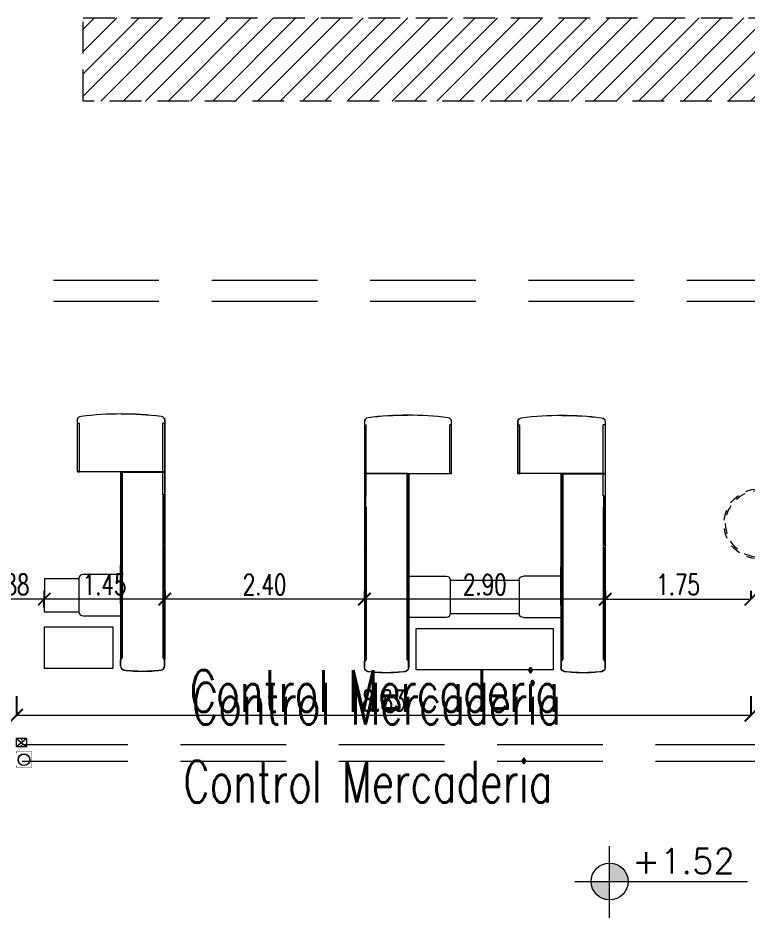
# Model space of a CAD drawing. Header units: millimetres. Extents: x 2828 to 3406, y 849 to 1266.
# Drawn here: x 2937.23 to 2946.01, y 1201.07 to 1211.9 of the extents above; entities that cross this region are included whole.
import ezdxf

# ---------------------------------------------------------------- set-up
doc = ezdxf.new("R2010")
doc.units = ezdxf.units.MM
doc.header["$PDMODE"] = 34
doc.header["$PDSIZE"] = -10
doc.linetypes.add('DASHDOT', pattern=[1, 0.5, -0.25, 0, -0.25])
doc.linetypes.add('DASHED', pattern=[19.05, 12.7, -6.35])
doc.layers.get('DEFPOINTS').update_dxf_attribs({"lineweight": 5})
for name, color, linetype, lineweight in [('0.10', 161, 'Continuous', 9), ('0.15', 41, 'Continuous', 13), ('0.2', 4, 'Continuous', 15), ('0.20', 4, 'Continuous', 15), ('arq cotas', 152, 'Continuous', 13), ('arq tex', 31, 'Continuous', 5), ('camaras', 42, 'Continuous', 20), ('equip tx', 220, 'Continuous', 5), ('equipa cotas', 222, 'Continuous', 5), ('EQUIPAMIENTO', 4, 'Continuous', 15), ('gral texto', 70, 'Continuous', 5), ('proyecciones', 221, 'DASHED', 5)]:
    doc.layers.add(name, color=color, linetype=linetype, lineweight=lineweight)
doc.layers.add('eolicos nuevos', color=7, linetype='Continuous', lineweight=13, true_color=0x387000)
doc.layers.add('lucernarios nuevos', color=252, linetype='DASHED', lineweight=9, true_color=0x696969)
doc.styles.add('250-cts', font='romans.shx', dxfattribs={"width": 0.7, "height": 0.25})
doc.styles.add('COTAS', font='romans.shx')
doc.dimstyles.new('250', dxfattribs={"dimtxt": 0.3, "dimasz": 0.15, "dimexe": 0, "dimexo": 0.1, "dimgap": 0.05, "dimtad": 1, "dimzin": 0, "dimdsep": 46, "dimtxsty": '250-cts', "dimblk": 'ARCHTICK', "dimcen": 0.02, "dimclrd": 256, "dimclre": 256, "dimclrt": 256, "dimazin": 0, "dimtfac": 1, "dimtofl": 0, "dimtmove": 1, "dimatfit": 0, "dimldrblk": 'OPEN90', "dimfxl": 1, "dimtolj": 1, "dimtzin": 0, "dimlwd": -1, "dimarcsym": 0})

# ---------------------------------------------------------------- blocks, each defined once
blk = doc.blocks.new('jujujujujuj')
for p, q in [((738.13, -551.228), (736.481, -551.228)), ((736.481, -551.228), (736.481, -551.726)), ((738.13, -551.726), (738.13, -551.228)), ((735.859, -551.255), (735.859, -551.333)), ((735.859, -551.272), (735.859, -551.333)), ((735.859, -551.903), (735.859, -551.339)), ((735.861, -551.255), (735.861, -551.33)), ((735.861, -551.255), (735.861, -551.333)), ((735.861, -551.333), (735.861, -551.256)), ((735.861, -551.272), (735.861, -551.333)), ((735.862, -551.334), (735.861, -551.333)), ((735.861, -551.903), (735.861, -551.337)), ((735.861, -551.349), (735.882, -551.349)), ((735.862, -551.466), (735.862, -551.334)), ((735.863, -551.334), (735.871, -551.334)), ((735.863, -551.334), (735.871, -551.334)), ((735.871, -551.336), (735.863, -551.336)), ((735.863, -551.903), (735.863, -551.336)), ((735.871, -551.336), (735.863, -551.336)), ((735.871, -551.336), (735.863, -551.336)), ((735.871, -551.349), (735.863, -551.349)), ((735.871, -551.336), (735.871, -551.334)), ((735.871, -551.336), (735.871, -551.334)), ((735.871, -551.336), (735.871, -551.338)), ((735.878, -551.903), (735.878, -551.349)), ((735.882, -551.903), (735.882, -551.349)), ((736.391, -551.349), (736.37, -551.349)), ((736.37, -551.903), (736.37, -551.349)), ((736.374, -551.903), (736.374, -551.349)), ((736.381, -551.334), (736.389, -551.334)), ((736.381, -551.336), (736.381, -551.334)), ((736.381, -551.334), (736.389, -551.334)), ((736.381, -551.336), (736.381, -551.334)), ((736.381, -551.336), (736.389, -551.336)), ((736.381, -551.336), (736.381, -551.338)), ((736.381, -551.336), (736.389, -551.336)), ((736.381, -551.336), (736.389, -551.336)), ((736.389, -551.334), (736.39, -551.333)), ((736.389, -551.466), (736.389, -551.334)), ((736.389, -551.903), (736.389, -551.336)), ((736.39, -551.333), (736.39, -551.256)), ((736.391, -551.255), (736.391, -551.33)), ((736.391, -551.255), (736.391, -551.325)), ((736.391, -551.333), (736.391, -551.255)), ((736.391, -551.333), (736.391, -551.272)), ((736.391, -551.903), (736.391, -551.337)), ((736.393, -551.333), (736.393, -551.255)), ((736.393, -551.333), (736.393, -551.272)), ((736.393, -551.903), (736.393, -551.339)), ((738.223, -551.333), (738.223, -551.255)), ((738.223, -551.333), (738.223, -551.272)), ((738.223, -551.903), (738.223, -551.339)), ((738.225, -551.255), (738.225, -551.33)), ((738.225, -551.255), (738.225, -551.325)), ((738.225, -551.333), (738.225, -551.255)), ((738.225, -551.333), (738.225, -551.256)), ((738.225, -551.333), (738.225, -551.272)), ((738.226, -551.334), (738.225, -551.333)), ((738.225, -551.903), (738.225, -551.337)), ((738.225, -551.349), (738.246, -551.349)), ((738.226, -551.466), (738.226, -551.334)), ((738.235, -551.334), (738.226, -551.334)), ((738.235, -551.334), (738.226, -551.334)), ((738.235, -551.336), (738.226, -551.336)), ((738.226, -551.903), (738.226, -551.336)), ((738.235, -551.336), (738.226, -551.336)), ((738.235, -551.336), (738.226, -551.336)), ((738.235, -551.336), (738.235, -551.334)), ((738.235, -551.336), (738.235, -551.334)), ((738.235, -551.336), (738.235, -551.338)), ((738.241, -551.903), (738.241, -551.349)), ((738.246, -551.903), (738.246, -551.349)), ((738.755, -551.349), (738.733, -551.349)), ((738.733, -551.903), (738.733, -551.349)), ((738.738, -551.903), (738.738, -551.349)), ((738.753, -551.334), (738.744, -551.334)), ((738.744, -551.336), (738.744, -551.334)), ((738.753, -551.334), (738.744, -551.334)), ((738.744, -551.336), (738.744, -551.334)), ((738.744, -551.336), (738.753, -551.336)), ((738.744, -551.336), (738.744, -551.338)), ((738.744, -551.336), (738.753, -551.336)), ((738.744, -551.336), (738.753, -551.336)), ((738.744, -551.349), (738.753, -551.349)), ((738.753, -551.334), (738.754, -551.333)), ((738.753, -551.466), (738.753, -551.334)), ((738.753, -551.903), (738.753, -551.336)), ((738.754, -551.333), (738.754, -551.256)), ((738.755, -551.255), (738.755, -551.33)), ((738.755, -551.255), (738.755, -551.333)), ((738.755, -551.272), (738.755, -551.333)), ((738.755, -551.903), (738.755, -551.337)), ((738.756, -551.255), (738.756, -551.333)), ((738.756, -551.272), (738.756, -551.333)), ((738.756, -551.903), (738.756, -551.339)), ((735.863, -551.697), (735.878, -551.697)), ((736.374, -551.697), (736.389, -551.697)), ((736.481, -551.726), (738.13, -551.726)), ((738.241, -551.697), (738.226, -551.697)), ((738.753, -551.697), (738.738, -551.697)), ((736.843, -551.858), (736.393, -551.858)), ((737.773, -551.858), (738.223, -551.858)), ((735.859, -552.469), (735.859, -551.903)), ((735.861, -552.469), (735.861, -551.903)), ((735.862, -552.469), (735.862, -551.903)), ((735.863, -552.469), (735.863, -551.903)), ((735.878, -552.469), (735.878, -551.903)), ((735.882, -552.469), (735.882, -551.903)), ((736.37, -553.588), (736.37, -551.903)), ((736.374, -552.721), (736.374, -551.903)), ((736.389, -552.469), (736.389, -551.903)), ((736.389, -552.469), (736.389, -551.903)), ((736.391, -552.469), (736.391, -551.903)), ((736.393, -552.469), (736.393, -551.903)), ((736.393, -552.004), (736.393, -552.469)), ((736.893, -552.308), (736.893, -551.908)), ((736.893, -551.908), (737.723, -551.908)), ((737.723, -552.308), (737.723, -551.908)), ((738.223, -552.469), (738.223, -551.903)), ((738.223, -552.004), (738.223, -552.469)), ((738.225, -552.469), (738.225, -551.903)), ((738.226, -552.469), (738.226, -551.903)), ((738.226, -552.469), (738.226, -551.903)), ((738.241, -552.721), (738.241, -551.903)), ((738.246, -553.588), (738.246, -551.903)), ((738.733, -552.469), (738.733, -551.903)), ((738.738, -552.469), (738.738, -551.903)), ((738.753, -552.469), (738.753, -551.903)), ((738.753, -552.469), (738.753, -551.903)), ((738.755, -552.469), (738.755, -551.903)), ((738.756, -552.469), (738.756, -551.903)), ((736.893, -552.308), (737.723, -552.308)), ((736.393, -552.358), (736.843, -552.358)), ((738.223, -552.358), (737.773, -552.358)), ((735.859, -553.308), (735.859, -552.469)), ((735.861, -553.308), (735.861, -552.469)), ((735.863, -552.711), (735.863, -552.469)), ((735.878, -552.706), (735.878, -552.469)), ((735.882, -553.188), (735.882, -552.469)), ((736.391, -553.586), (736.391, -552.469)), ((736.393, -553.587), (736.393, -552.469)), ((738.223, -553.587), (738.223, -552.469)), ((738.225, -553.586), (738.225, -552.469)), ((738.733, -553.188), (738.733, -552.469)), ((738.738, -552.706), (738.738, -552.469)), ((738.753, -552.711), (738.753, -552.469)), ((738.755, -553.308), (738.755, -552.469)), ((738.756, -553.308), (738.756, -552.469)), ((735.864, -552.72), (735.864, -553.311)), ((735.878, -552.721), (735.878, -553.308)), ((736.374, -552.721), (736.374, -553.586)), ((736.387, -552.72), (736.387, -553.586)), ((738.229, -552.72), (738.229, -553.586)), ((738.241, -552.721), (738.241, -553.586)), ((738.738, -552.721), (738.738, -553.308)), ((738.752, -552.72), (738.752, -553.311)), ((735.878, -553.188), (735.882, -553.188)), ((738.738, -553.188), (738.733, -553.188)), ((735.861, -553.308), (735.882, -553.308)), ((738.755, -553.308), (738.733, -553.308)), ((735.861, -553.318), (735.882, -553.318)), ((738.755, -553.318), (738.733, -553.318)), ((735.861, -553.593), (736.908, -553.593)), ((735.871, -553.59), (735.863, -553.59)), ((735.871, -553.591), (735.863, -553.591)), ((735.871, -553.595), (735.863, -553.595)), ((735.871, -553.596), (735.863, -553.596)), ((736.387, -553.588), (735.864, -553.588)), ((736.387, -553.59), (735.864, -553.59)), ((735.871, -553.591), (735.871, -553.59)), ((735.871, -553.595), (735.871, -553.596)), ((736.391, -553.586), (736.37, -553.586)), ((736.381, -553.59), (736.381, -553.588)), ((736.381, -553.588), (736.389, -553.588)), ((736.381, -553.59), (736.389, -553.59)), ((736.909, -553.59), (736.886, -553.59)), ((736.897, -553.595), (736.906, -553.595)), ((736.897, -553.595), (736.897, -553.596)), ((736.897, -553.596), (736.906, -553.596)), ((737.706, -553.59), (737.729, -553.59)), ((738.755, -553.593), (737.708, -553.593)), ((737.718, -553.595), (737.709, -553.595)), ((737.718, -553.596), (737.709, -553.596)), ((737.718, -553.595), (737.718, -553.596)), ((738.225, -553.586), (738.246, -553.586)), ((738.235, -553.588), (738.226, -553.588)), ((738.235, -553.59), (738.226, -553.59)), ((738.229, -553.588), (738.752, -553.588)), ((738.229, -553.59), (738.752, -553.59)), ((738.235, -553.59), (738.235, -553.588)), ((738.744, -553.591), (738.744, -553.59)), ((738.744, -553.59), (738.753, -553.59)), ((738.744, -553.591), (738.753, -553.591)), ((738.744, -553.595), (738.753, -553.595)), ((738.744, -553.595), (738.744, -553.596)), ((738.744, -553.596), (738.753, -553.596)), ((735.861, -554.178), (735.882, -554.178)), ((736.908, -554.178), (736.886, -554.178)), ((737.708, -554.178), (737.729, -554.178)), ((738.755, -554.178), (738.733, -554.178))]:
    blk.add_line(p, q)
for points in [[(736.382, -554.293, -0.031264), (735.903, -554.263, -0.382093), (735.859, -554.214), (735.859, -553.308)], [(738.234, -554.291, 0.031265), (738.712, -554.262, 0.382159), (738.755, -554.214), (738.755, -553.308)], [(738.234, -554.293, 0.031264), (738.713, -554.263, 0.382093), (738.756, -554.214), (738.756, -553.308)], [(736.382, -554.291, -0.031265), (735.903, -554.262, -0.382159), (735.861, -554.214), (735.861, -553.311)], [(736.909, -553.59), (736.909, -554.214, -0.382093), (736.866, -554.263, -0.030828), (736.38, -554.293)], [(737.706, -553.59), (737.706, -554.214, 0.382093), (737.75, -554.263, 0.030828), (738.236, -554.293)]]:
    blk.add_lwpolyline(points, format="xyb")
for points in [[(735.882, -553.318), (735.882, -554.178)], [(738.733, -553.318), (738.733, -554.178)], [(736.886, -553.59), (736.886, -554.178)], [(736.908, -553.598), (736.908, -554.227)], [(737.708, -553.598), (737.708, -554.227)], [(737.729, -553.59), (737.729, -554.178)]]:
    blk.add_lwpolyline(points)
for centre, radius, start, end in [((735.915, -551.261), 0.0556, 103.2615, 173.5291), ((735.915, -551.261), 0.054, 103.2615, 173.5291), ((735.915, -551.261), 0.054, 103.2615, 173.5291), ((735.915, -551.262), 0.054, 104.4487, 173.5291), ((736.126, -552.971), 1.778, 90, 97.2347), ((736.126, -552.948), 1.753, 90, 97.3521), ((736.126, -552.971), 1.777, 90, 97.2347), ((736.126, -552.971), 1.777, 90, 97.2347), ((736.126, -552.971), 1.778, 82.7653, 90), ((736.126, -552.948), 1.753, 82.6479, 90), ((736.126, -552.971), 1.777, 82.7653, 90), ((736.126, -552.971), 1.777, 82.7653, 90), ((736.337, -551.261), 0.0556, 6.4709, 76.7385), ((736.337, -551.261), 0.054, 6.4709, 76.7385), ((736.337, -551.261), 0.054, 6.4709, 76.7385), ((736.337, -551.262), 0.054, 6.4709, 75.5513), ((738.278, -551.261), 0.0556, 103.2615, 173.5291), ((738.278, -551.261), 0.054, 103.2615, 173.5291), ((738.278, -551.261), 0.054, 103.2615, 173.5291), ((738.279, -551.262), 0.054, 104.4487, 173.5291), ((738.49, -552.948), 1.753, 90, 97.3521), ((738.49, -552.971), 1.778, 90, 97.2347), ((738.49, -552.971), 1.777, 90, 97.2347), ((738.49, -552.971), 1.777, 90, 97.2347), ((738.49, -552.971), 1.778, 82.7653, 90), ((738.49, -552.948), 1.753, 82.6479, 90), ((738.49, -552.971), 1.777, 82.7653, 90), ((738.49, -552.971), 1.777, 82.7653, 90), ((738.701, -551.261), 0.054, 6.4709, 76.7385), ((738.701, -551.261), 0.054, 6.4709, 76.7385), ((738.701, -551.261), 0.0556, 6.4709, 76.7385), ((738.701, -551.262), 0.054, 6.4709, 75.5513), ((735.863, -551.333), 0.0032, 180, 270), ((735.863, -551.333), 0.0032, 180, 270), ((735.863, -551.339), 0.0032, 90, 180), ((735.863, -551.333), 0.0016, 180, 270), ((735.863, -551.333), 0.0016, 180, 270), ((736.389, -551.333), 0.0016, 270, 0), ((736.389, -551.333), 0.0032, 270, 0), ((736.389, -551.333), 0.0016, 270, 0), ((736.389, -551.333), 0.0032, 270, 0), ((736.389, -551.339), 0.0032, 0, 90), ((738.226, -551.333), 0.0032, 180, 270), ((738.226, -551.333), 0.0032, 180, 270), ((738.226, -551.339), 0.0032, 90, 180), ((738.226, -551.333), 0.0016, 180, 270), ((738.226, -551.333), 0.0016, 180, 270), ((738.753, -551.333), 0.0016, 270, 0), ((738.753, -551.333), 0.0032, 270, 0), ((738.753, -551.333), 0.0016, 270, 0), ((738.753, -551.333), 0.0032, 270, 0), ((738.753, -551.339), 0.0032, 0, 90), ((736.843, -551.908), 0.05, 0, 90), ((737.773, -551.908), 0.05, 90, 180), ((736.843, -552.308), 0.05, 270, 0), ((737.773, -552.308), 0.05, 180, 270), ((735.863, -553.308), 0.0032, 180, 286.3348), ((735.863, -553.308), 0.0016, 180, 304.2289), ((738.753, -553.308), 0.0032, 253.6652, 0), ((738.753, -553.308), 0.0016, 235.7711, 0), ((735.863, -553.598), 0.0032, 90, 180), ((735.863, -553.598), 0.0016, 90, 180), ((736.389, -553.587), 0.0032, 270, 0), ((736.389, -553.587), 0.0016, 270, 0), ((736.906, -553.598), 0.0032, 0, 90), ((736.906, -553.598), 0.0016, 0, 90), ((737.709, -553.598), 0.0032, 90, 180), ((737.709, -553.598), 0.0016, 90, 180), ((738.226, -553.587), 0.0032, 180, 270), ((738.226, -553.587), 0.0016, 180, 270), ((738.753, -553.598), 0.0032, 0, 90), ((738.753, -553.598), 0.0016, 0, 90)]:
    blk.add_arc(centre, radius, start, end)
blk = doc.blocks.new('CAJA SIMPLE')
at = {"layer": 'EQUIPAMIENTO'}
for p, q in [((5311.3, -1139.765), (5311.321, -1139.765)), ((5312.346, -1139.765), (5312.325, -1139.765)), ((5311.298, -1140.352), (5311.321, -1140.352)), ((5312.346, -1140.35), (5311.3, -1140.35)), ((5311.31, -1140.347), (5311.301, -1140.347)), ((5311.31, -1140.348), (5311.301, -1140.348)), ((5311.31, -1140.348), (5311.31, -1140.347)), ((5311.815, -1140.356), (5311.815, -1141.474)), ((5311.816, -1140.357), (5311.816, -1141.474)), ((5311.816, -1140.357), (5311.838, -1140.357)), ((5311.827, -1140.353), (5311.818, -1140.353)), ((5311.827, -1140.355), (5311.818, -1140.355)), ((5311.821, -1140.353), (5312.344, -1140.353)), ((5311.821, -1140.355), (5312.344, -1140.355)), ((5311.821, -1141.223), (5311.821, -1140.357)), ((5311.827, -1140.353), (5311.827, -1140.355)), ((5311.833, -1141.222), (5311.833, -1140.357)), ((5311.838, -1140.355), (5311.838, -1142.04)), ((5312.336, -1140.347), (5312.345, -1140.347)), ((5312.336, -1140.348), (5312.336, -1140.347)), ((5312.336, -1140.348), (5312.345, -1140.348)), ((5312.336, -1140.351), (5312.336, -1140.353)), ((5312.336, -1140.351), (5312.345, -1140.351)), ((5312.336, -1140.353), (5312.345, -1140.353)), ((5312.346, -1140.625), (5312.325, -1140.625)), ((5312.346, -1140.635), (5312.325, -1140.635)), ((5312.33, -1141.222), (5312.33, -1140.635)), ((5312.344, -1141.223), (5312.344, -1140.632)), ((5312.346, -1140.635), (5312.346, -1141.474)), ((5312.348, -1140.635), (5312.348, -1141.474)), ((5312.325, -1140.755), (5312.325, -1141.474)), ((5312.33, -1140.755), (5312.325, -1140.755)), ((5311.833, -1141.222), (5311.833, -1142.04)), ((5312.33, -1141.237), (5312.33, -1141.474)), ((5312.345, -1141.232), (5312.345, -1141.474)), ((5311.815, -1141.474), (5311.815, -1142.04)), ((5311.815, -1141.939), (5311.815, -1141.474)), ((5311.816, -1141.474), (5311.816, -1142.04)), ((5311.818, -1141.474), (5311.818, -1142.04)), ((5311.818, -1141.474), (5311.818, -1142.04)), ((5312.325, -1141.474), (5312.325, -1142.04)), ((5312.33, -1141.474), (5312.33, -1142.04)), ((5312.345, -1141.474), (5312.345, -1142.04)), ((5312.345, -1141.474), (5312.345, -1142.04)), ((5312.346, -1141.474), (5312.346, -1142.04)), ((5312.348, -1141.474), (5312.348, -1142.04)), ((5311.815, -1141.584), (5311.365, -1141.584)), ((5310.9, -1141.634), (5310.899, -1142.034)), ((5310.9, -1141.634), (5311.315, -1141.634)), ((5311.315, -1141.634), (5311.315, -1142.034)), ((5310.899, -1142.034), (5311.315, -1142.034)), ((5311.365, -1142.084), (5311.815, -1142.084)), ((5311.815, -1142.04), (5311.815, -1142.603)), ((5311.816, -1142.04), (5311.816, -1142.606)), ((5311.818, -1142.04), (5311.818, -1142.607)), ((5311.833, -1142.04), (5311.833, -1142.593)), ((5311.838, -1142.04), (5311.838, -1142.593)), ((5312.325, -1142.04), (5312.325, -1142.593)), ((5312.33, -1142.04), (5312.33, -1142.593)), ((5312.345, -1142.04), (5312.345, -1142.607)), ((5312.346, -1142.04), (5312.346, -1142.606)), ((5312.348, -1142.04), (5312.348, -1142.603)), ((5310.898, -1142.217), (5310.897, -1142.715)), ((5310.898, -1142.217), (5311.722, -1142.217)), ((5311.722, -1142.217), (5311.722, -1142.715)), ((5311.833, -1142.246), (5311.818, -1142.246)), ((5312.345, -1142.246), (5312.33, -1142.246)), ((5311.818, -1142.477), (5311.818, -1142.608)), ((5312.345, -1142.477), (5312.345, -1142.608)), ((5311.815, -1142.61), (5311.815, -1142.67)), ((5311.815, -1142.61), (5311.815, -1142.688)), ((5311.816, -1142.593), (5311.838, -1142.593)), ((5311.816, -1142.61), (5311.816, -1142.67)), ((5311.816, -1142.61), (5311.816, -1142.688)), ((5311.816, -1142.688), (5311.816, -1142.613)), ((5311.816, -1142.688), (5311.816, -1142.618)), ((5311.818, -1142.608), (5311.817, -1142.609)), ((5311.817, -1142.609), (5311.817, -1142.687)), ((5311.827, -1142.607), (5311.818, -1142.607)), ((5311.827, -1142.607), (5311.818, -1142.607)), ((5311.827, -1142.607), (5311.818, -1142.607)), ((5311.827, -1142.608), (5311.818, -1142.608)), ((5311.827, -1142.608), (5311.818, -1142.608)), ((5311.827, -1142.607), (5311.827, -1142.605)), ((5311.827, -1142.607), (5311.827, -1142.608)), ((5311.827, -1142.607), (5311.827, -1142.608)), ((5312.346, -1142.593), (5312.325, -1142.593)), ((5312.336, -1142.593), (5312.345, -1142.593)), ((5312.336, -1142.607), (5312.336, -1142.605)), ((5312.336, -1142.607), (5312.345, -1142.607)), ((5312.336, -1142.607), (5312.336, -1142.608)), ((5312.336, -1142.607), (5312.345, -1142.607)), ((5312.336, -1142.607), (5312.345, -1142.607)), ((5312.336, -1142.607), (5312.336, -1142.608)), ((5312.345, -1142.608), (5312.336, -1142.608)), ((5312.345, -1142.608), (5312.336, -1142.608)), ((5312.345, -1142.608), (5312.346, -1142.609)), ((5312.346, -1142.609), (5312.346, -1142.687)), ((5312.346, -1142.67), (5312.346, -1142.61)), ((5312.346, -1142.688), (5312.346, -1142.61)), ((5312.346, -1142.688), (5312.346, -1142.613)), ((5312.348, -1142.67), (5312.348, -1142.61)), ((5312.348, -1142.688), (5312.348, -1142.61)), ((5311.722, -1142.715), (5310.897, -1142.715))]:
    blk.add_line(p, q, dxfattribs=at)
for points in [[(5311.298, -1140.352), (5311.298, -1139.728, -0.382093), (5311.342, -1139.68, -0.030828), (5311.828, -1139.65)], [(5311.825, -1139.65, -0.031264), (5312.304, -1139.68, -0.382093), (5312.348, -1139.728), (5312.348, -1140.635)], [(5311.825, -1139.651, -0.031265), (5312.304, -1139.681, -0.382159), (5312.346, -1139.728), (5312.346, -1140.635)]]:
    blk.add_lwpolyline(points, format="xyb", dxfattribs=at)
for points in [[(5311.3, -1140.345), (5311.3, -1139.716)], [(5311.321, -1140.352), (5311.321, -1139.765)], [(5312.325, -1140.625), (5312.325, -1139.765)]]:
    blk.add_lwpolyline(points, dxfattribs=at)
for centre, radius, start, end in [((5311.301, -1140.345), 0.0032, 180, 270), ((5311.301, -1140.345), 0.0016, 180, 270), ((5311.818, -1140.356), 0.0032, 90, 180), ((5311.818, -1140.356), 0.0016, 90, 180), ((5312.345, -1140.345), 0.0016, 270, 0), ((5312.345, -1140.345), 0.0032, 270, 0), ((5312.345, -1140.635), 0.0032, 0, 106.3348), ((5312.345, -1140.635), 0.0016, 0, 124.2289), ((5311.365, -1141.634), 0.05, 90, 180), ((5311.365, -1142.034), 0.05, 180, 270), ((5311.818, -1142.603), 0.0032, 180, 270), ((5311.818, -1142.61), 0.0032, 90, 180), ((5311.818, -1142.61), 0.0032, 90, 180), ((5311.818, -1142.61), 0.0016, 90, 180), ((5311.818, -1142.61), 0.0016, 90, 180), ((5312.345, -1142.603), 0.0032, 270, 0), ((5312.345, -1142.61), 0.0032, 0, 90), ((5312.345, -1142.61), 0.0032, 0, 90), ((5312.345, -1142.61), 0.0016, 0, 90), ((5312.345, -1142.61), 0.0016, 0, 90), ((5311.87, -1142.682), 0.0556, 186.4709, 256.7385), ((5311.87, -1142.682), 0.054, 186.4709, 256.7385), ((5311.87, -1142.682), 0.054, 186.4709, 256.7385), ((5311.871, -1142.681), 0.054, 186.4709, 255.5513), ((5312.082, -1140.994), 1.753, 262.6479, 270), ((5312.081, -1140.972), 1.777, 262.7653, 270), ((5312.081, -1140.972), 1.777, 262.7653, 270), ((5312.081, -1140.972), 1.778, 262.7653, 270), ((5312.081, -1140.972), 1.777, 270, 277.2347), ((5312.081, -1140.972), 1.777, 270, 277.2347), ((5312.081, -1140.972), 1.778, 270, 277.2347), ((5312.082, -1140.994), 1.753, 270, 277.3521), ((5312.293, -1142.682), 0.054, 283.2615, 353.5291), ((5312.293, -1142.682), 0.054, 283.2615, 353.5291), ((5312.292, -1142.681), 0.054, 284.4487, 353.5291), ((5312.293, -1142.682), 0.0556, 283.2615, 353.5291)]:
    blk.add_arc(centre, radius, start, end, dxfattribs=at)
blk = doc.blocks.new('_ARCHTICK')
at = {"color": 0, "linetype": 'ByBlock', "const_width": 0.15}
blk.add_lwpolyline([(-0.5, -0.5), (0.5, 0.5)], dxfattribs=at)
blk = doc.blocks.new('*D285')
at = {"layer": 'DEFPOINTS', "color": 0, "transparency": 16777216}
for p in [(2941.394, 1204.908), (2941.394, 1204.908), (2944.291, 1204.908)]:
    blk.add_point(p, dxfattribs=at)
at = {"layer": 'equipa cotas', "linetype": 'DASHDOT', "lineweight": -2, "transparency": 16777216}
for p, q in [((2941.394, 1205.008), (2941.394, 1204.908)), ((2944.291, 1205.008), (2944.291, 1204.908))]:
    blk.add_line(p, q, dxfattribs=at)
at = {"layer": 'equipa cotas', "transparency": 16777216}
blk.add_line((2944.291, 1204.908), (2941.394, 1204.908), dxfattribs=at)
at = {"layer": 'equipa cotas', "transparency": 16777216, "xscale": 0.15, "yscale": 0.15, "zscale": 0.15, "rotation": 180}
blk.add_blockref('_ARCHTICK', (2941.394, 1204.908), dxfattribs=at)
at = {"layer": 'equipa cotas', "transparency": 16777216, "xscale": 0.15, "yscale": 0.15, "zscale": 0.15}
blk.add_blockref('_ARCHTICK', (2944.291, 1204.908), dxfattribs=at)
at = {"layer": 'equipa cotas', "transparency": 16777216, "insert": (2942.842, 1205.083), "char_height": 0.25, "attachment_point": 5, "style": '250-cts'}
blk.add_mtext('\\A1;2.90', dxfattribs=at)
blk = doc.blocks.new('_Open90')
at = {"color": 0, "linetype": 'ByBlock', "lineweight": -2}
for p, q in [((0, 0), (-1, 0)), ((-0.5, 0.5), (0, 0)), ((0, 0), (-0.5, -0.5))]:
    blk.add_line(p, q, dxfattribs=at)
blk = doc.blocks.new('*D286')
at = {"layer": 'DEFPOINTS', "color": 0, "transparency": 16777216}
for p in [(2938.992, 1204.908), (2938.992, 1204.908), (2941.394, 1204.908)]:
    blk.add_point(p, dxfattribs=at)
at = {"layer": 'equipa cotas', "linetype": 'DASHDOT', "lineweight": -2, "transparency": 16777216}
for p, q in [((2938.992, 1205.008), (2938.992, 1204.908)), ((2941.394, 1205.008), (2941.394, 1204.908))]:
    blk.add_line(p, q, dxfattribs=at)
at = {"layer": 'equipa cotas', "transparency": 16777216}
blk.add_line((2941.394, 1204.908), (2938.992, 1204.908), dxfattribs=at)
at = {"layer": 'equipa cotas', "transparency": 16777216, "xscale": 0.15, "yscale": 0.15, "zscale": 0.15, "rotation": 180}
blk.add_blockref('_ARCHTICK', (2938.992, 1204.908), dxfattribs=at)
at = {"layer": 'equipa cotas', "transparency": 16777216, "xscale": 0.15, "yscale": 0.15, "zscale": 0.15}
blk.add_blockref('_ARCHTICK', (2941.394, 1204.908), dxfattribs=at)
at = {"layer": 'equipa cotas', "transparency": 16777216, "insert": (2940.193, 1205.083), "char_height": 0.25, "attachment_point": 5, "style": '250-cts'}
blk.add_mtext('\\A1;2.40', dxfattribs=at)
blk = doc.blocks.new('*D287')
at = {"layer": 'DEFPOINTS', "color": 0, "transparency": 16777216}
for p in [(2937.543, 1204.909), (2937.543, 1204.909), (2938.992, 1204.905)]:
    blk.add_point(p, dxfattribs=at)
at = {"layer": 'equipa cotas', "linetype": 'DASHDOT', "lineweight": -2, "transparency": 16777216}
for p, q in [((2938.992, 1205.005), (2938.992, 1204.909)), ((2937.543, 1204.809), (2937.543, 1204.909))]:
    blk.add_line(p, q, dxfattribs=at)
at = {"layer": 'equipa cotas', "transparency": 16777216}
blk.add_line((2938.992, 1204.909), (2937.543, 1204.909), dxfattribs=at)
at = {"layer": 'equipa cotas', "transparency": 16777216, "xscale": 0.15, "yscale": 0.15, "zscale": 0.15, "rotation": 180}
blk.add_blockref('_ARCHTICK', (2937.543, 1204.909), dxfattribs=at)
at = {"layer": 'equipa cotas', "transparency": 16777216, "xscale": 0.15, "yscale": 0.15, "zscale": 0.15}
blk.add_blockref('_ARCHTICK', (2938.992, 1204.909), dxfattribs=at)
at = {"layer": 'equipa cotas', "transparency": 16777216, "insert": (2938.268, 1205.084), "char_height": 0.25, "attachment_point": 5, "style": '250-cts'}
blk.add_mtext('\\A1;1.45', dxfattribs=at)
blk = doc.blocks.new('*D225')
at = {"layer": 'DEFPOINTS', "color": 0, "transparency": 16777216}
for p in [(2936.661, 1204.909), (2936.661, 1204.909), (2937.543, 1204.909)]:
    blk.add_point(p, dxfattribs=at)
at = {"layer": 'equipa cotas', "linetype": 'DASHDOT', "lineweight": -2, "transparency": 16777216}
for p, q in [((2936.661, 1205.009), (2936.661, 1204.909)), ((2937.543, 1205.009), (2937.543, 1204.909))]:
    blk.add_line(p, q, dxfattribs=at)
at = {"layer": 'equipa cotas', "transparency": 16777216}
blk.add_line((2937.543, 1204.909), (2936.661, 1204.909), dxfattribs=at)
at = {"layer": 'equipa cotas', "transparency": 16777216, "xscale": 0.15, "yscale": 0.15, "zscale": 0.15, "rotation": 180}
blk.add_blockref('_ARCHTICK', (2936.661, 1204.909), dxfattribs=at)
at = {"layer": 'equipa cotas', "transparency": 16777216, "xscale": 0.15, "yscale": 0.15, "zscale": 0.15}
blk.add_blockref('_ARCHTICK', (2937.543, 1204.909), dxfattribs=at)
at = {"layer": 'equipa cotas', "transparency": 16777216, "insert": (2937.102, 1205.084), "char_height": 0.25, "attachment_point": 5, "style": '250-cts'}
blk.add_mtext('\\A1;0.88', dxfattribs=at)
blk = doc.blocks.new('*D292')
at = {"layer": 'arq cotas', "lineweight": -2, "transparency": 16777216}
for p, q in [((2937.211, 1203.742), (2937.211, 1203.512)), ((2946.042, 1203.742), (2946.042, 1203.512))]:
    blk.add_line(p, q, dxfattribs=at)
at = {"layer": 'arq cotas', "transparency": 16777216}
blk.add_line((2937.211, 1203.512), (2946.042, 1203.512), dxfattribs=at)
at = {"layer": 'DEFPOINTS', "color": 0, "transparency": 16777216}
for p in [(2937.211, 1203.842, -101.167), (2946.042, 1203.842), (2946.042, 1203.512)]:
    blk.add_point(p, dxfattribs=at)
at = {"layer": 'arq cotas', "transparency": 16777216, "xscale": 0.15, "yscale": 0.15, "zscale": 0.15, "rotation": 180}
blk.add_blockref('_ARCHTICK', (2937.211, 1203.512), dxfattribs=at)
at = {"layer": 'arq cotas', "transparency": 16777216, "xscale": 0.15, "yscale": 0.15, "zscale": 0.15}
blk.add_blockref('_ARCHTICK', (2946.042, 1203.512), dxfattribs=at)
at = {"layer": 'arq cotas', "transparency": 16777216, "insert": (2941.627, 1203.687), "char_height": 0.25, "attachment_point": 5, "style": '250-cts'}
blk.add_mtext('\\A1;8.83', dxfattribs=at)
blk = doc.blocks.new('*D232')
at = {"layer": 'DEFPOINTS', "color": 0, "transparency": 16777216}
for p in [(2944.291, 1204.908), (2946.042, 1204.908), (2946.042, 1204.908)]:
    blk.add_point(p, dxfattribs=at)
at = {"layer": 'equipa cotas', "linetype": 'DASHDOT', "lineweight": -2, "transparency": 16777216}
for p, q in [((2944.291, 1205.008), (2944.291, 1204.908)), ((2946.042, 1205.008), (2946.042, 1204.908))]:
    blk.add_line(p, q, dxfattribs=at)
at = {"layer": 'equipa cotas', "transparency": 16777216}
blk.add_line((2944.291, 1204.908), (2946.042, 1204.908), dxfattribs=at)
at = {"layer": 'equipa cotas', "transparency": 16777216, "xscale": 0.15, "yscale": 0.15, "zscale": 0.15, "rotation": 180}
blk.add_blockref('_ARCHTICK', (2944.291, 1204.908), dxfattribs=at)
at = {"layer": 'equipa cotas', "transparency": 16777216, "xscale": 0.15, "yscale": 0.15, "zscale": 0.15}
blk.add_blockref('_ARCHTICK', (2946.042, 1204.908), dxfattribs=at)
at = {"layer": 'equipa cotas', "transparency": 16777216, "insert": (2945.166, 1205.083), "char_height": 0.25, "attachment_point": 5, "style": '250-cts'}
blk.add_mtext('\\A1;1.75', dxfattribs=at)
blk = doc.blocks.new('NIVEL')
at = {"layer": '0.10'}
h = blk.add_hatch(color=256, dxfattribs=at)
h.paths.add_polyline_path([(265.735, 100.104), (265.737, 99.66), (266.182, 99.662, 0.10356), (266.143, 99.84, 0.297796)])
h.paths.add_polyline_path([(265.737, 99.66), (265.293, 99.658, 0.10356), (265.331, 99.48, 0.297796), (265.739, 99.216)])
for p, q in [((265.737, 98.782), (265.737, 100.513)), ((264.902, 99.66), (269.056, 99.66))]:
    blk.add_line(p, q, dxfattribs=at)
blk.add_circle((265.737, 99.66), 0.444, dxfattribs=at)
blk = doc.blocks.new('A$C26D87C71')
at = {"layer": 'eolicos nuevos', "linetype": 'DASHED', "ltscale": 0.01}
for radius in [0.42, 0.4]:
    blk.add_circle((0, 0), radius, dxfattribs=at)
blk = doc.blocks.new('A$C45170E89')
at = {"layer": 'eolicos nuevos'}
blk.add_blockref('A$C26D87C71', (0, 0), dxfattribs=at)
blk = doc.blocks.new('A$C371A6B59')
at = {"layer": 'lucernarios nuevos'}
h = blk.add_hatch(dxfattribs=at)
h.set_pattern_fill('ANSI31', color=256, scale=0.06)
h.set_pattern_definition([(45, (-2882.44147, -1108.54296), (-0.134703842, 0.134703842), [])])
h.paths.add_polyline_path([(18.441, 1), (34.573, 1), (34.573, 0), (18.441, 0)])
at = {"layer": 'lucernarios nuevos', "ltscale": 0.03}
blk.add_lwpolyline([(18.441, 1), (34.573, 1), (34.573, 0), (18.441, 0)], close=True, dxfattribs=at)
blk = doc.blocks.new('col.met')
at = {"layer": 'camaras'}
for p, q in [((5.086, 112.568), (5.206, 112.568)), ((5.086, 112.468), (5.086, 112.568)), ((5.086, 112.468), (5.206, 112.568)), ((5.206, 112.468), (5.086, 112.568)), ((5.146, 112.568), (5.146, 112.548)), ((5.206, 112.568), (5.206, 112.468)), ((5.086, 112.468), (5.206, 112.468)), ((5.146, 112.468), (5.146, 112.488))]:
    blk.add_line(p, q, dxfattribs=at)

msp = doc.modelspace()

# ---------------------------------------------------------------- linework, layer by layer
at = {"layer": '0.15', "const_width": 0.005, "elevation": -101.167}
msp.add_lwpolyline([(2937.211, 1203.058), (2937.211, 1203.076), (2937.393, 1203.076), (2937.393, 1202.883), (2937.211, 1202.883), (2937.211, 1202.905)], dxfattribs=at)
at = {"layer": '0.2'}
for centre in [(2937.298, 1202.977, -101.167), (2937.298, 1202.977, -101.167), (2937.3, 1202.975, -101.167), (2937.3, 1202.975, -101.167)]:
    msp.add_circle(centre, 0.07, dxfattribs=at)
at = {"layer": 'proyecciones', "color": 251, "ltscale": 0.1, "true_color": 0x6b6b6b}
for p, q in [((2899.553, 1208.745, 0.061), (2955.219, 1208.745)), ((2899.553, 1208.495, 0.061), (2955.219, 1208.495)), ((2937.277, 1203.158, -101.167), (2954.944, 1203.158, -101.167)), ((2937.277, 1203.158, -101.167), (2954.944, 1203.158, -101.167)), ((2937.277, 1202.958, -101.167), (2954.944, 1202.958, -101.167)), ((2937.277, 1202.958, -101.167), (2954.944, 1202.958, -101.167))]:
    msp.add_line(p, q, dxfattribs=at)

# ---------------------------------------------------------------- block references
at = {"layer": '0.10', "xscale": 0.5, "yscale": 0.5, "zscale": 0.5}
msp.add_blockref('NIVEL', (2811.475, 1151.681, -101.167), dxfattribs=at)
at = {"layer": '0.20', "rotation": 180}
msp.add_blockref('col.met', (2942.417, 1315.7, -101.167), dxfattribs=at)
at = {"layer": 'eolicos nuevos'}
msp.add_blockref('A$C45170E89', (2946.139, 1205.814, -50.553), dxfattribs=at)
at = {"layer": 'EQUIPAMIENTO'}
msp.add_blockref('CAJA SIMPLE', (-2373.356, 2346.79, -202.333), dxfattribs=at)
at = {"layer": 'EQUIPAMIENTO', "xscale": -1, "rotation": 180}
msp.add_blockref('jujujujujuj', (2205.534, 652.828, -202.333), dxfattribs=at)
at = {"layer": 'lucernarios nuevos'}
msp.add_blockref('A$C371A6B59', (2919.571, 1210.9, 0.02), dxfattribs=at)

# ---------------------------------------------------------------- texts
at = {"layer": '0.10', "insert": (2944.615, 1201.907, -101.167), "char_height": 0.3, "width": 2.11456, "attachment_point": 1, "style": 'COTAS'}
msp.add_mtext('+1.52', dxfattribs=at)
at = {"layer": 'arq tex', "insert": (2941.437, 1202.711, -202.303), "char_height": 0.5, "width": 14.70375, "attachment_point": 5, "style": '250-cts'}
msp.add_mtext('Control Mercaderia', dxfattribs=at)
at = {"layer": 'equip tx', "insert": (2941.515, 1203.803, -202.303), "char_height": 0.5, "width": 14.70375, "attachment_point": 5, "style": '250-cts'}
msp.add_mtext('Control Mercaderia', dxfattribs=at)
at = {"layer": 'gral texto', "insert": (2941.541, 1203.65, -202.303), "char_height": 0.5, "width": 14.70375, "attachment_point": 5, "style": '250-cts'}
msp.add_mtext('Control Mercaderia', dxfattribs=at)

# ---------------------------------------------------------------- dimensions: what is measured, and where the dimension line sits
at = {"layer": 'arq cotas'}
dim = msp.add_linear_dim(base=(2946.042, 1203.512), p1=(2937.211, 1203.842, -101.167), p2=(2946.042, 1203.842), dimstyle='250', override={"dimfxl": 0}, dxfattribs=at)
dim.commit()
dim.dimension.update_dxf_attribs({"geometry": '*D292', "text_midpoint": (2941.627, 1203.687)})
at = {"layer": 'equipa cotas'}
for base, p1, p2, picture, middle in [((2936.661, 1204.909, -202.333), (2937.543, 1204.909, -202.333), (2936.661, 1204.909, -202.333), '*D225', (2937.102, 1205.084, -202.333)), ((2937.543, 1204.909, -202.333), (2938.992, 1204.905, -202.333), (2937.543, 1204.909, -202.333), '*D287', (2938.268, 1205.084, -202.333)), ((2938.992, 1204.908, -202.333), (2941.394, 1204.908, -202.333), (2938.992, 1204.908, -202.333), '*D286', (2940.193, 1205.083, -202.333)), ((2941.394, 1204.908, -202.333), (2944.291, 1204.908, -202.333), (2941.394, 1204.908, -202.333), '*D285', (2942.842, 1205.083, -202.333)), ((2946.042, 1204.908, -202.333), (2944.291, 1204.908, -202.333), (2946.042, 1204.908, -202.333), '*D232', (2945.166, 1205.083, -202.333))]:
    dim = msp.add_linear_dim(base=base, p1=p1, p2=p2, dimstyle='250', override={"dimfxl": 0}, dxfattribs=at)
    dim.commit()
    dim.dimension.update_dxf_attribs({"geometry": picture, "text_midpoint": middle})

doc.saveas('drawing.dxf')
